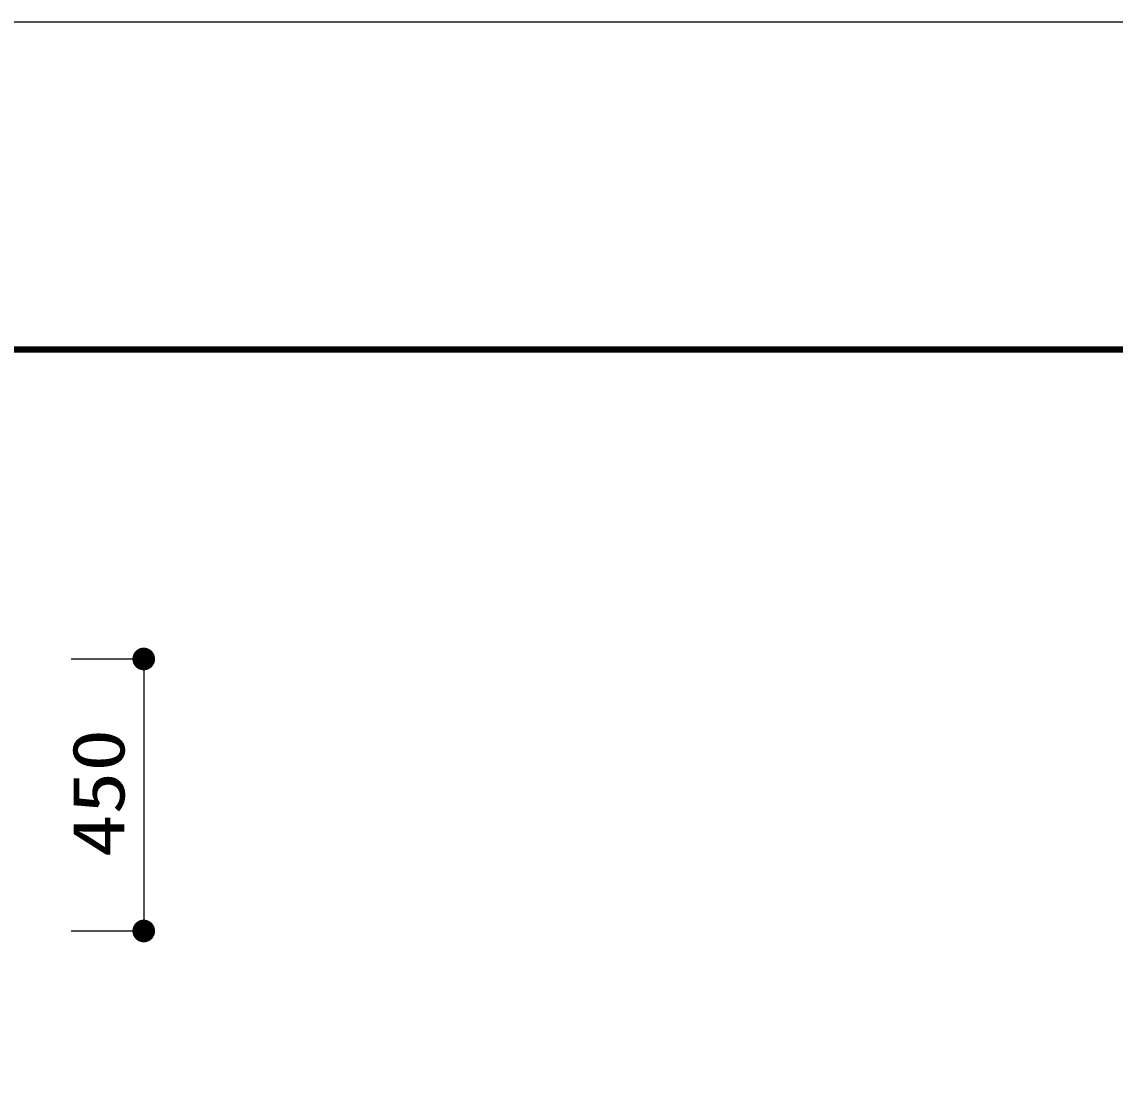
# Model space of a CAD drawing. Units: millimetres, scale not verified. Extents: x -22990 to 8910, y -6308 to 6308.
# Drawn here: x 1033 to 2841, y 4547 to 6308 of the extents above; entities that cross this region are included whole.
import ezdxf
from ezdxf.enums import TextEntityAlignment as Align

# ---------------------------------------------------------------- set-up
doc = ezdxf.new("R2010")
doc.units = ezdxf.units.MM
doc.header["$LTSCALE"] = 30
for name, color, linetype, lineweight in [('0-F_00クル-フ-6寸法', 132, 'Continuous', 25), ('1-2_図面枠', 7, 'Continuous', 25), ('1-3_Axis_waku', 7, 'Continuous', 25)]:
    doc.layers.add(name, color=color, linetype=linetype, lineweight=lineweight)
doc.styles.add('ＭＳ ゴシック', font='')
doc.styles.get('ＭＳ ゴシック').set_extended_font_data('MS Gothic')

msp = doc.modelspace()

# ---------------------------------------------------------------- linework, layer by layer
at = {"layer": '0-F_00クル-フ-6寸法', "color": 4}
for p, q in [((1114.08, 5253.5), (1234.08, 5253.5)), ((1234.08, 5253.5), (1234.08, 4803.5)), ((1114.08, 4803.5), (1234.08, 4803.5))]:
    msp.add_line(p, q, dxfattribs=at)
at = {"layer": '0-F_00クル-フ-6寸法'}
for points in [[(1234.08, 5253.5), (1216.25, 5259.3), (1217.11, 5261.49)], [(1234.08, 5253.5), (1217.11, 5261.49), (1218.25, 5263.55)], [(1234.08, 5253.5), (1218.25, 5263.55), (1219.63, 5265.46)], [(1234.08, 5253.5), (1219.63, 5265.46), (1221.24, 5267.17)], [(1234.08, 5253.5), (1221.24, 5267.17), (1223.06, 5268.67)], [(1234.08, 5253.5), (1223.06, 5268.67), (1225.05, 5269.94)], [(1234.08, 5253.5), (1225.05, 5269.94), (1227.18, 5270.94)], [(1234.08, 5253.5), (1227.18, 5270.94), (1229.42, 5271.67)], [(1234.08, 5253.5), (1229.42, 5271.67), (1231.73, 5272.11)], [(1234.08, 5253.5), (1231.73, 5272.11), (1234.08, 5272.25)], [(1234.08, 5253.5), (1234.08, 5272.25), (1236.43, 5272.11)], [(1234.08, 5253.5), (1236.43, 5272.11), (1238.74, 5271.67)], [(1234.08, 5253.5), (1238.74, 5271.67), (1240.98, 5270.94)], [(1234.08, 5253.5), (1240.98, 5270.94), (1243.11, 5269.94)], [(1234.08, 5253.5), (1243.11, 5269.94), (1245.1, 5268.67)], [(1234.08, 5253.5), (1245.1, 5268.67), (1246.91, 5267.17)], [(1234.08, 5253.5), (1246.91, 5267.17), (1248.53, 5265.46)], [(1234.08, 5253.5), (1248.53, 5265.46), (1249.91, 5263.55)], [(1234.08, 5253.5), (1249.91, 5263.55), (1251.04, 5261.49)], [(1234.08, 5253.5), (1251.04, 5261.49), (1251.91, 5259.3)], [(1234.08, 5253.5), (1215.37, 5254.68), (1215.66, 5257.02)], [(1234.08, 5253.5), (1215.37, 5252.33), (1215.37, 5254.68)], [(1234.08, 5253.5), (1215.66, 5249.99), (1215.37, 5252.33)], [(1234.08, 5253.5), (1215.66, 5257.02), (1216.25, 5259.3)], [(1234.08, 5253.5), (1216.25, 5247.71), (1215.66, 5249.99)], [(1234.08, 5253.5), (1217.11, 5245.52), (1216.25, 5247.71)], [(1234.08, 5253.5), (1218.25, 5243.46), (1217.11, 5245.52)], [(1234.08, 5253.5), (1219.63, 5241.55), (1218.25, 5243.46)], [(1234.08, 5253.5), (1221.24, 5239.84), (1219.63, 5241.55)], [(1234.08, 5253.5), (1223.06, 5238.34), (1221.24, 5239.84)], [(1234.08, 5253.5), (1225.05, 5237.07), (1223.06, 5238.34)], [(1234.08, 5253.5), (1227.18, 5236.07), (1225.05, 5237.07)], [(1234.08, 5253.5), (1229.42, 5235.34), (1227.18, 5236.07)], [(1234.08, 5253.5), (1231.73, 5234.9), (1229.42, 5235.34)], [(1234.08, 5253.5), (1234.08, 5234.75), (1231.73, 5234.9)], [(1234.08, 5253.5), (1251.91, 5259.3), (1252.5, 5257.02)], [(1234.08, 5253.5), (1252.5, 5257.02), (1252.79, 5254.68)], [(1234.08, 5253.5), (1252.79, 5254.68), (1252.79, 5252.33)], [(1234.08, 5253.5), (1236.43, 5234.9), (1234.08, 5234.75)], [(1234.08, 5253.5), (1238.74, 5235.34), (1236.43, 5234.9)], [(1234.08, 5253.5), (1240.98, 5236.07), (1238.74, 5235.34)], [(1234.08, 5253.5), (1243.11, 5237.07), (1240.98, 5236.07)], [(1234.08, 5253.5), (1245.1, 5238.34), (1243.11, 5237.07)], [(1234.08, 5253.5), (1246.91, 5239.84), (1245.1, 5238.34)], [(1234.08, 5253.5), (1248.53, 5241.55), (1246.91, 5239.84)], [(1234.08, 5253.5), (1249.91, 5243.46), (1248.53, 5241.55)], [(1234.08, 5253.5), (1251.04, 5245.52), (1249.91, 5243.46)], [(1234.08, 5253.5), (1251.91, 5247.71), (1251.04, 5245.52)], [(1234.08, 5253.5), (1252.5, 5249.99), (1251.91, 5247.71)], [(1234.08, 5253.5), (1252.79, 5252.33), (1252.5, 5249.99)], [(1234.08, 4803.5), (1216.25, 4809.3), (1217.11, 4811.49)], [(1234.08, 4803.5), (1217.11, 4811.49), (1218.25, 4813.55)], [(1234.08, 4803.5), (1218.25, 4813.55), (1219.63, 4815.46)], [(1234.08, 4803.5), (1219.63, 4815.46), (1221.24, 4817.17)], [(1234.08, 4803.5), (1221.24, 4817.17), (1223.06, 4818.67)], [(1234.08, 4803.5), (1223.06, 4818.67), (1225.05, 4819.94)], [(1234.08, 4803.5), (1225.05, 4819.94), (1227.18, 4820.94)], [(1234.08, 4803.5), (1227.18, 4820.94), (1229.42, 4821.67)], [(1234.08, 4803.5), (1229.42, 4821.67), (1231.73, 4822.11)], [(1234.08, 4803.5), (1231.73, 4822.11), (1234.08, 4822.25)], [(1234.08, 4803.5), (1234.08, 4822.25), (1236.43, 4822.11)], [(1234.08, 4803.5), (1236.43, 4822.11), (1238.74, 4821.67)], [(1234.08, 4803.5), (1238.74, 4821.67), (1240.98, 4820.94)], [(1234.08, 4803.5), (1240.98, 4820.94), (1243.11, 4819.94)], [(1234.08, 4803.5), (1243.11, 4819.94), (1245.1, 4818.67)], [(1234.08, 4803.5), (1245.1, 4818.67), (1246.91, 4817.17)], [(1234.08, 4803.5), (1246.91, 4817.17), (1248.53, 4815.46)], [(1234.08, 4803.5), (1248.53, 4815.46), (1249.91, 4813.55)], [(1234.08, 4803.5), (1249.91, 4813.55), (1251.04, 4811.49)], [(1234.08, 4803.5), (1251.04, 4811.49), (1251.91, 4809.3)], [(1234.08, 4803.5), (1215.37, 4804.68), (1215.66, 4807.02)], [(1234.08, 4803.5), (1215.37, 4802.33), (1215.37, 4804.68)], [(1234.08, 4803.5), (1215.66, 4799.99), (1215.37, 4802.33)], [(1234.08, 4803.5), (1215.66, 4807.02), (1216.25, 4809.3)], [(1234.08, 4803.5), (1216.25, 4797.71), (1215.66, 4799.99)], [(1234.08, 4803.5), (1217.11, 4795.52), (1216.25, 4797.71)], [(1234.08, 4803.5), (1218.25, 4793.46), (1217.11, 4795.52)], [(1234.08, 4803.5), (1219.63, 4791.55), (1218.25, 4793.46)], [(1234.08, 4803.5), (1221.24, 4789.84), (1219.63, 4791.55)], [(1234.08, 4803.5), (1223.06, 4788.34), (1221.24, 4789.84)], [(1234.08, 4803.5), (1225.05, 4787.07), (1223.06, 4788.34)], [(1234.08, 4803.5), (1227.18, 4786.07), (1225.05, 4787.07)], [(1234.08, 4803.5), (1229.42, 4785.34), (1227.18, 4786.07)], [(1234.08, 4803.5), (1231.73, 4784.9), (1229.42, 4785.34)], [(1234.08, 4803.5), (1234.08, 4784.75), (1231.73, 4784.9)], [(1234.08, 4803.5), (1251.91, 4809.3), (1252.5, 4807.02)], [(1234.08, 4803.5), (1252.5, 4807.02), (1252.79, 4804.68)], [(1234.08, 4803.5), (1252.79, 4804.68), (1252.79, 4802.33)], [(1234.08, 4803.5), (1236.43, 4784.9), (1234.08, 4784.75)], [(1234.08, 4803.5), (1238.74, 4785.34), (1236.43, 4784.9)], [(1234.08, 4803.5), (1240.98, 4786.07), (1238.74, 4785.34)], [(1234.08, 4803.5), (1243.11, 4787.07), (1240.98, 4786.07)], [(1234.08, 4803.5), (1245.1, 4788.34), (1243.11, 4787.07)], [(1234.08, 4803.5), (1246.91, 4789.84), (1245.1, 4788.34)], [(1234.08, 4803.5), (1248.53, 4791.55), (1246.91, 4789.84)], [(1234.08, 4803.5), (1249.91, 4793.46), (1248.53, 4791.55)], [(1234.08, 4803.5), (1251.04, 4795.52), (1249.91, 4793.46)], [(1234.08, 4803.5), (1251.91, 4797.71), (1251.04, 4795.52)], [(1234.08, 4803.5), (1252.5, 4799.99), (1251.91, 4797.71)], [(1234.08, 4803.5), (1252.79, 4802.33), (1252.5, 4799.99)]]:
    msp.add_solid(points, dxfattribs=at)
at = {"layer": '1-2_図面枠'}
msp.add_lwpolyline([(-8910, -6307.5), (-8910, 6307.5), (8910, 6307.5), (8910, -6307.5)], close=True, dxfattribs=at)
at = {"layer": '1-3_Axis_waku'}
for p, q in [((-7778.4, 5769.9), (8408.4, 5769.9)), ((-7777.8, 5769.3), (8407.8, 5769.3)), ((-7777.2, 5768.7), (8407.2, 5768.7)), ((-7776.6, 5768.1), (8406.6, 5768.1)), ((-7776, 5767.5), (8406, 5767.5)), ((-7775.4, 5766.9), (8405.4, 5766.9)), ((-7774.8, 5766.3), (8404.8, 5766.3)), ((-7774.2, 5765.7), (8404.2, 5765.7)), ((-7773.6, 5765.1), (8403.6, 5765.1)), ((-7773, 5764.5), (8403, 5764.5)), ((-7772.4, 5763.9), (8402.4, 5763.9)), ((-7771.8, 5763.3), (8401.8, 5763.3)), ((-7771.2, 5762.7), (8401.2, 5762.7)), ((-7770.6, 5762.1), (8400.6, 5762.1)), ((-7770, 5761.5), (8400, 5761.5))]:
    msp.add_line(p, q, dxfattribs=at)

# ---------------------------------------------------------------- texts
at = {"layer": '0-F_00クル-フ-6寸法', "color": 3, "style": 'ＭＳ ゴシック', "width": 1.2}
msp.add_text('450', height=86.66, rotation=90, dxfattribs=at).set_placement((1228.23, 4925.65), align=Align.BOTTOM_LEFT)

doc.saveas('drawing.dxf')
